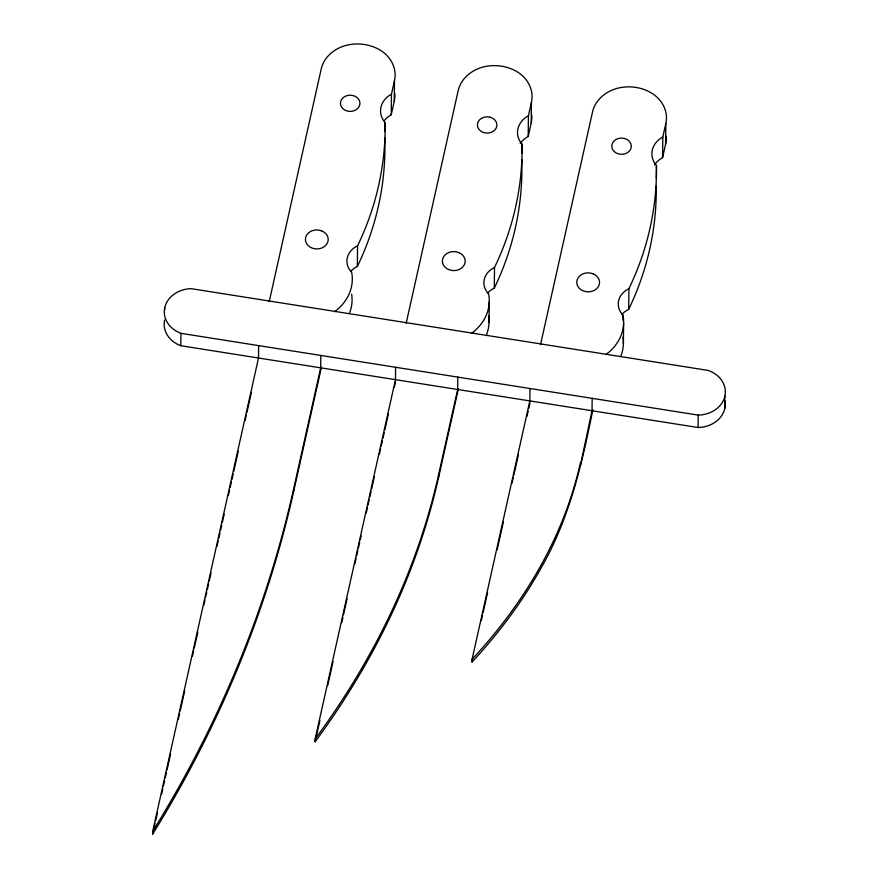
<?xml version="1.0" encoding="UTF-8"?>
<svg xmlns="http://www.w3.org/2000/svg" width="878" height="878" viewBox="0 0 878 878"><rect width="100%" height="100%" fill="white"/><g stroke="black" fill="none" stroke-linecap="round" stroke-linejoin="round"><path stroke-width="1.32" d="M321.392 367.322L293.625 491.57A1500.063 1248.296 0.6 0 1 152.673 834.1L152.706 831.345L258.505 358.015L258.648 345.614M164.735 310.11L164.757 307.629A28.107 23.399 0.6 0 1 190.932 288.632L708.206 370.417A27.964 23.278 0.6 0 1 724.877 396.197L724.745 408.588M724.877 400.73A27.964 23.278 0.6 0 1 698.076 427.509L180.802 345.723L180.945 333.333A28.107 23.399 0.6 0 1 164.757 307.629M293.625 491.57L293.658 488.816L320.689 367.849L320.832 355.447M458.382 388.855L438.726 476.776A916.621 762.773 0.6 0 1 401.959 590.927C379.175 644.463 349.642 695.003 315.114 741.789L315.136 739.035L395.473 379.669L395.605 367.267M350.596 271.565A21.226 17.659 0.6 0 1 357.335 266.484L357.565 245.818A384.751 320.174 0.6 0 0 385.102 122.591A24.024 19.985 0.6 0 1 391.467 94.144L394.485 80.622A37.271 31.015 0.6 0 0 382.062 51.341C371.394 44.109 357.796 42.232 345.416 45.546A37.271 31.015 0.6 0 0 321.194 69.044L269.195 301.692M384.937 138.087L384.882 143.257A384.751 320.174 0.6 0 1 357.335 266.484M385.003 131.623L385.102 122.591M384.366 120.44A24.024 19.985 0.6 0 1 391.237 114.809L391.467 94.144M391.237 114.809L394.255 101.299L394.485 80.622M438.726 476.776L438.759 474.021L457.657 389.503L457.789 377.101M592.793 409.96C581.993 464.177 569.229 519.03 541.408 567.418C522.388 601.715 498.704 633.29 472.068 662.023L472.09 659.268L529.84 400.917L529.983 388.515M489.024 322.5L489.255 301.834M487.553 293.219A21.226 17.659 0.6 0 1 494.292 288.149L494.523 267.472A384.751 320.174 0.6 0 0 522.07 144.244A24.024 19.985 0.6 0 1 528.424 115.797L531.442 102.287A37.271 31.015 0.6 0 0 519.019 72.995C508.362 65.762 494.753 63.885 482.384 67.2A37.271 31.015 0.6 0 0 458.162 90.697L406.152 323.345M521.894 159.741L521.839 164.91A384.751 320.174 0.6 0 1 494.292 288.149M521.971 153.277L522.07 144.244M520.204 143.63A24.024 19.985 0.6 0 1 528.194 136.463L528.424 115.797M528.194 136.463L531.223 122.953L531.442 102.287M580.325 465.724L592.024 410.75L592.167 398.349M622.941 320.294L622.996 315.136A21.226 17.659 0.6 0 1 628.9 288.719A384.751 320.174 0.6 0 0 656.448 165.481A24.024 19.985 0.6 0 1 662.802 137.045L665.82 123.524A37.271 31.015 0.6 0 0 653.397 94.242C642.74 87.01 629.131 85.133 616.751 88.448A37.271 31.015 0.6 0 0 592.529 111.945L540.53 344.593M623.391 343.748L623.621 323.082M621.931 314.467A21.226 17.659 0.6 0 1 628.67 309.385L628.9 288.719M656.294 178.399L656.448 165.481M654.582 164.877A24.024 19.985 0.6 0 1 662.572 157.711L662.802 137.045M662.572 157.711L665.59 144.19L665.82 123.524M698.076 427.509L698.208 415.107A27.964 23.278 0.6 0 0 724.877 396.197M152.673 834.1L153.277 831.422M153.869 828.744L155.066 823.388M155.669 820.71L157.458 812.688M161.651 793.942L162.847 788.587M163.44 785.909L164.647 780.553M165.24 777.875L166.436 772.53M167.039 769.852L170.628 753.785M178.41 718.983L179.606 713.627M180.199 710.95L184.687 690.876M192.469 656.075L193.665 650.719M194.257 648.041L197.857 631.973M203.839 605.205L205.035 599.85M205.628 597.172L206.824 591.816M207.427 589.138L208.624 583.793M209.227 581.115L211.016 573.082M216.998 546.314L218.194 540.958M218.798 538.28L219.994 532.924M220.597 530.246L221.794 524.89M222.386 522.212L224.186 514.179M228.368 495.444L229.564 490.089M230.168 487.411L231.364 482.055M231.968 479.377L233.164 474.032M233.757 471.354L238.245 451.27M245.127 420.485L246.323 415.129M246.927 412.451L251.415 392.378M315.114 741.789L315.707 739.111M316.31 736.433L319.899 720.377M327.67 685.597L333.058 661.518M341.729 622.711L342.925 617.366M343.517 614.688L347.106 598.631M354.888 563.841L356.084 558.496M356.677 555.818L357.873 550.462M358.476 547.784L359.673 542.439M360.265 539.761L361.165 535.745M366.247 513.004L367.443 507.649M368.047 504.971L369.243 499.626M369.836 496.948L371.032 491.592M371.635 488.914L374.324 476.875M379.406 454.135L380.602 448.779M381.206 446.101L382.402 440.756M382.995 438.078L384.191 432.722M384.794 430.044L388.383 413.999M394.365 387.231L395.561 381.886M472.068 662.023L472.66 659.345M481.309 620.636L482.505 615.291M483.109 612.625L487.575 592.606M497.135 549.88L503.39 521.85M512.05 483.13L513.246 477.797M513.839 475.119L518.316 455.1M526.965 416.381L528.161 411.047M528.765 408.369L529.95 403.035M580.358 462.958C563.874 537.062 523.573 604.152 472.09 659.268M315.136 739.035C349.674 692.248 379.197 641.697 402.003 588.172A916.621 762.773 0.6 0 0 438.77 474.021M180.945 333.333L698.208 415.107M394.771 93.211A37.271 31.015 0.6 0 1 394.255 101.299M351.65 294.218A52.329 43.549 0.6 0 1 349.729 312.612M357.565 245.818A21.226 17.659 0.6 0 0 351.661 272.235A52.329 43.549 0.6 0 1 346.305 299.288L343.891 302.723A52.329 43.549 0.6 0 1 334.518 311.723M293.658 488.816A1500.063 1248.296 0.6 0 1 152.706 831.345M531.728 114.864A37.271 31.015 0.6 0 1 531.223 122.953M488.618 315.871A52.329 43.549 0.6 0 1 486.697 334.266M494.523 267.472A21.226 17.659 0.6 0 0 488.618 293.889A52.329 43.549 0.6 0 1 483.273 320.942L480.848 324.377A52.329 43.549 0.6 0 1 471.486 333.377M666.106 136.112A37.271 31.015 0.6 0 1 665.59 144.19M656.217 186.158A384.751 320.174 0.6 0 1 628.67 309.385M622.985 337.119A52.329 43.549 0.6 0 1 621.075 355.513M622.996 315.136A52.329 43.549 0.6 0 1 617.64 342.19L615.226 345.625A52.329 43.549 0.6 0 1 605.853 354.613M180.802 345.723A28.107 23.399 0.6 0 1 164.625 320.031M624.576 138.494L622.074 138.098A9.757 8.111 0.6 0 0 611.955 144.661A9.757 8.111 0.6 0 0 618.507 153.902L621.009 154.298A9.757 8.111 0.6 0 0 631.117 147.723A9.757 8.111 0.6 0 0 624.576 138.494M490.198 117.246L487.696 116.851A9.757 8.111 0.6 0 0 477.577 123.425A9.757 8.111 0.6 0 0 484.129 132.655L486.631 133.05A9.757 8.111 0.6 0 0 496.75 126.476A9.757 8.111 0.6 0 0 490.198 117.246M353.23 95.592L350.728 95.197A9.757 8.111 0.6 0 0 340.62 101.771A9.757 8.111 0.6 0 0 347.161 111.001L349.663 111.396A9.757 8.111 0.6 0 0 359.782 104.822A9.757 8.111 0.6 0 0 353.23 95.592M593.012 273.782L590.181 273.014A11.403 9.493 0.6 0 0 577.296 279.413A11.403 9.493 0.6 0 0 583.277 290.914L586.12 291.683A11.403 9.493 0.6 0 0 599.005 285.284A11.403 9.493 0.6 0 0 593.012 273.782M458.645 252.535L455.814 251.766A11.403 9.493 0.6 0 0 442.918 258.165A11.403 9.493 0.6 0 0 448.91 269.667L451.742 270.435A11.403 9.493 0.6 0 0 464.638 264.037A11.403 9.493 0.6 0 0 458.645 252.535M321.677 230.881L318.846 230.113A11.403 9.493 0.6 0 0 305.95 236.511A11.403 9.493 0.6 0 0 311.942 248.013L314.785 248.781A11.403 9.493 0.6 0 0 327.67 242.383A11.403 9.493 0.6 0 0 321.677 230.881"/></g></svg>
